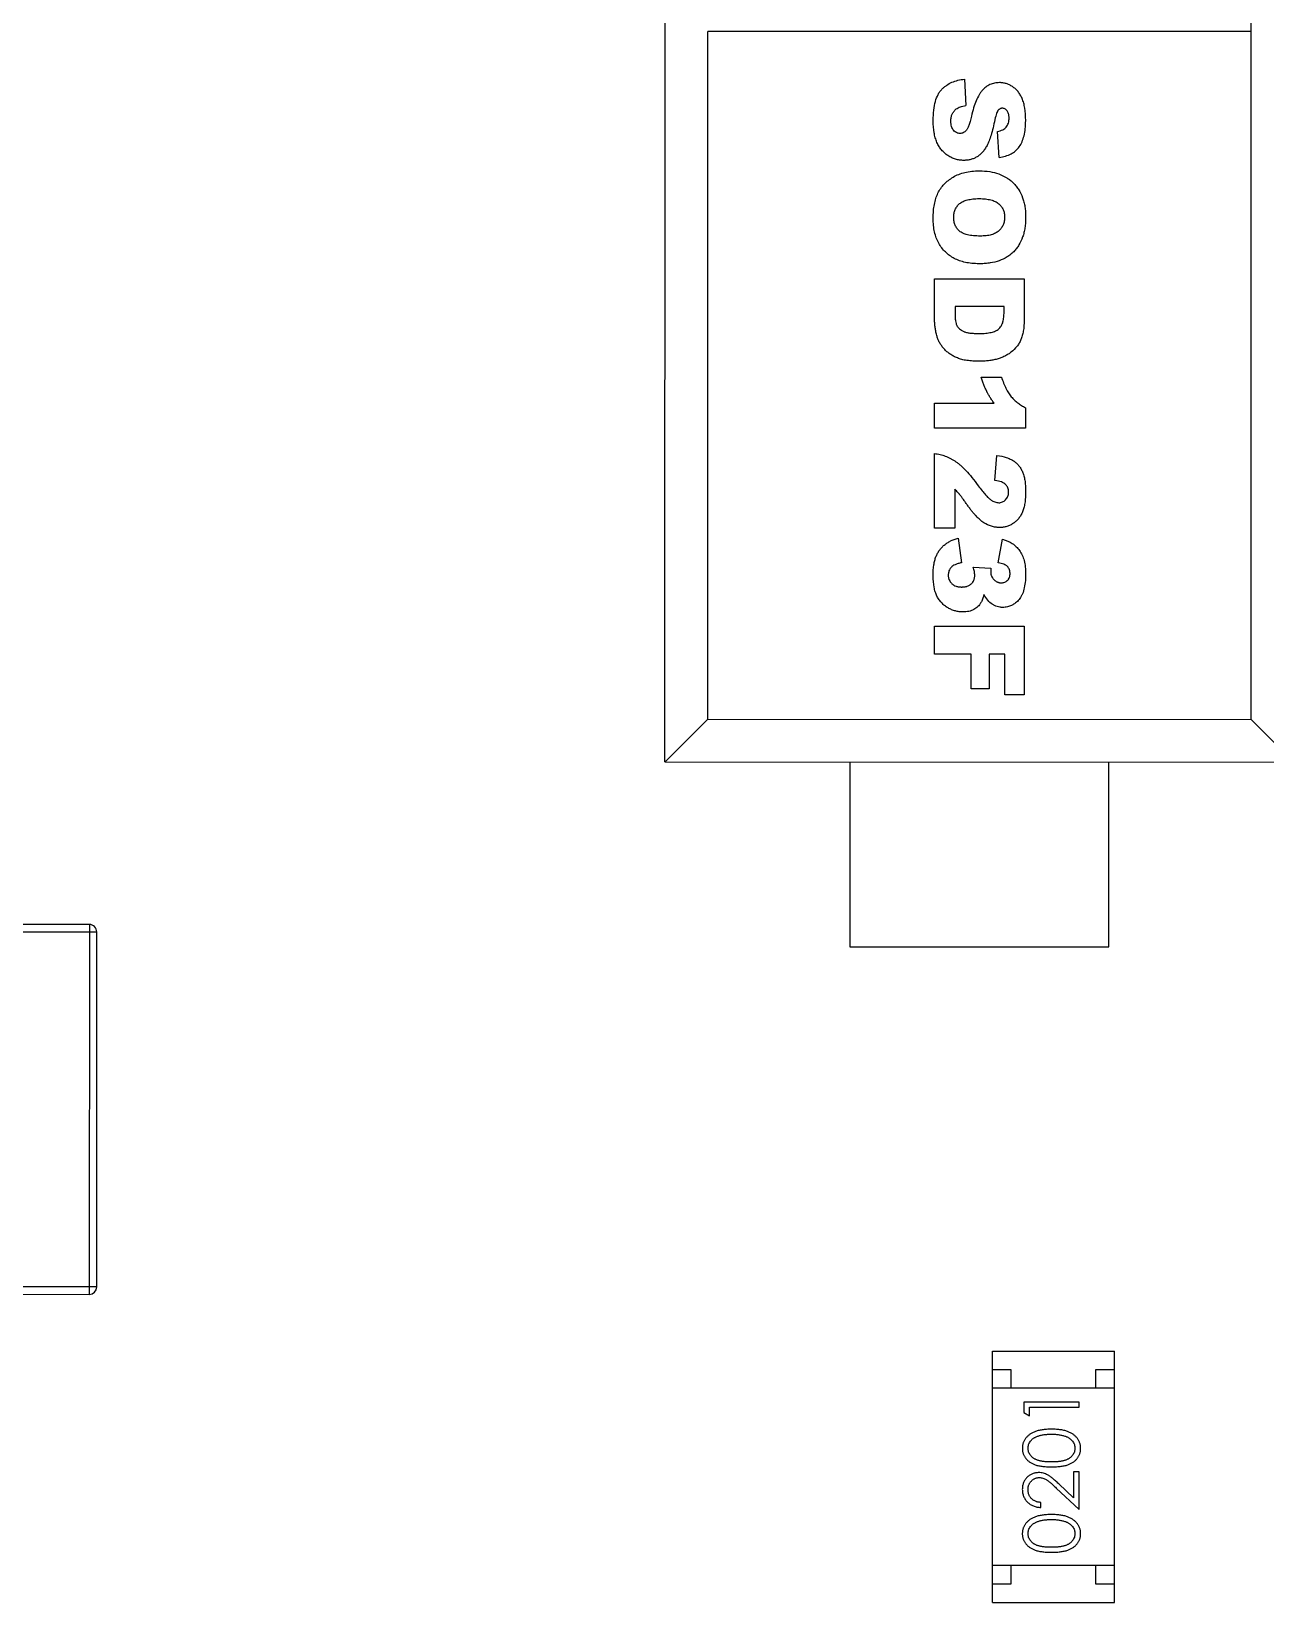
# Model space of a CAD drawing. Header units: millimetres. Extents: x 453.6 to 545.9, y 214.7 to 294.3.
# Drawn here: x 484.344 to 487.681, y 260.729 to 264.977 of the extents above; entities that cross this region are included whole.
import ezdxf

# ---------------------------------------------------------------- set-up
doc = ezdxf.new("R2010")
doc.units = ezdxf.units.MM
doc.header["$LTSCALE"] = 30.734
doc.layers.get('0').update_dxf_attribs({"linetype": 'CONTINUOUS'})

msp = doc.modelspace()

# ---------------------------------------------------------------- linework, layer by layer
at = {"linetype": 'Continuous'}
for p, q in [((486.0572, 263.002), (486.0576, 265.702)), ((487.6417, 263.1171), (487.6421, 265.5863)), ((486.1728, 263.1174), (486.1731, 264.9772)), ((487.642, 264.977), (486.1731, 264.9772)), ((486.8667, 264.8479), (486.871, 264.7769)), ((486.9604, 264.6365), (486.9562, 264.7069)), ((486.7862, 264.197), (486.7862, 264.3081)), ((486.7862, 264.3081), (487.0283, 264.3081)), ((487.0283, 264.3081), (487.0283, 264.1969)), ((486.8414, 264.2331), (486.8414, 264.2149)), ((486.9738, 264.233), (486.8414, 264.2331)), ((486.9124, 264.0426), (486.9669, 264.0426)), ((486.7861, 263.9041), (486.7861, 263.9723)), ((486.7861, 263.9723), (486.9471, 263.9722)), ((487.0323, 263.9598), (487.0323, 263.9041)), ((487.0323, 263.9041), (486.7861, 263.9041)), ((486.7861, 263.6342), (486.7861, 263.8358)), ((486.9493, 263.7632), (486.9548, 263.8308)), ((486.8407, 263.7392), (486.8407, 263.6342)), ((486.8407, 263.6342), (486.7861, 263.6342)), ((486.85, 263.6074), (486.8589, 263.5404)), ((486.9583, 263.5404), (486.9695, 263.604)), ((486.8908, 263.5291), (486.9386, 263.5256)), ((486.786, 263.2938), (486.786, 263.3689)), ((486.786, 263.3689), (487.0281, 263.3688)), ((487.0281, 263.3688), (487.0281, 263.1836)), ((486.8849, 263.2938), (486.786, 263.2938)), ((486.8849, 263.1995), (486.8849, 263.2938)), ((486.9339, 263.2938), (486.9339, 263.1995)), ((486.9759, 263.2938), (486.9339, 263.2938)), ((486.9759, 263.1836), (486.9759, 263.2938)), ((486.9339, 263.1995), (486.8849, 263.1995)), ((487.0281, 263.1836), (486.9759, 263.1836)), ((486.0573, 263.002), (486.1728, 263.1174)), ((486.1728, 263.1174), (487.6417, 263.1171)), ((487.7571, 263.0017), (487.6417, 263.1171)), ((486.0572, 263.002), (487.7571, 263.0017)), ((486.5571, 263.0019), (486.557, 262.5019)), ((487.257, 262.5018), (487.2571, 263.0018)), ((484.5009, 262.5625), (484.2709, 262.5626)), ((484.2709, 262.5426), (484.5209, 262.5425)), ((484.5009, 262.5625), (484.5007, 261.5625)), ((484.5207, 261.5825), (484.5209, 262.5425)), ((486.557, 262.5019), (487.257, 262.5018)), ((484.5207, 261.5825), (484.2707, 261.5826)), ((484.2707, 261.5626), (484.5007, 261.5625)), ((486.9424, 260.7291), (486.9425, 261.4091)), ((486.9425, 261.4091), (487.2725, 261.4091)), ((487.2724, 260.7291), (487.2725, 261.4091)), ((486.9425, 261.3591), (486.9925, 261.3591)), ((486.9925, 261.3591), (486.9925, 261.3091)), ((487.2225, 261.3091), (487.2225, 261.3591)), ((487.2225, 261.3591), (487.2725, 261.3591)), ((487.2725, 261.3091), (486.9425, 261.3091)), ((487.0272, 261.2709), (487.0272, 261.2432)), ((487.1772, 261.2709), (487.0272, 261.2709)), ((487.1772, 261.2574), (487.1772, 261.2709)), ((487.0272, 261.2432), (487.0426, 261.2344)), ((487.0426, 261.2344), (487.0426, 261.2575)), ((487.0426, 261.2575), (487.1772, 261.2574)), ((487.1618, 261.0126), (487.1217, 261.0502)), ((487.1618, 261.0824), (487.1618, 261.0126)), ((487.1772, 261.0824), (487.1618, 261.0824)), ((487.1772, 260.9805), (487.1772, 261.0824)), ((487.1151, 261.0387), (487.1772, 260.9805)), ((487.0733, 260.9863), (487.0733, 260.9998)), ((487.2724, 260.8291), (486.9424, 260.8291)), ((486.9924, 260.8291), (486.9924, 260.7791)), ((487.2224, 260.7791), (487.2224, 260.8291)), ((486.9924, 260.7791), (486.9424, 260.7791)), ((487.2724, 260.7791), (487.2224, 260.7791)), ((486.9424, 260.7291), (487.2724, 260.7291))]:
    msp.add_line(p, q, dxfattribs=at)
for centre, start, end in [((484.5009, 262.5425), 359.9899, 89.9899), ((484.5007, 261.5825), 269.9899, 359.9899)]:
    msp.add_arc(centre, 0.02, start, end, dxfattribs=at)
for points, knots in [([(486.7824, 264.7356), (486.7824, 264.7459), (486.7834, 264.7649), (486.7878, 264.7886), (486.794, 264.8044), (486.8004, 264.8147), (486.806, 264.8212), (486.8122, 264.8267), (486.8209, 264.8334), (486.8329, 264.8401), (486.8488, 264.8455), (486.8605, 264.8474), (486.8667, 264.8479)], [0, 0, 0, 0, 0.124682, 0.249364, 0.374046, 0.436387, 0.498728, 0.561387, 0.624046, 0.749364, 0.874682, 1, 1, 1, 1]), ([(487.0324, 264.7361), (487.0324, 264.7486), (487.0312, 264.7655), (487.0273, 264.784), (487.0231, 264.7958), (487.0179, 264.8058), (487.0118, 264.8146), (487.0048, 264.822), (486.9969, 264.8281), (486.9885, 264.8329), (486.9799, 264.8363), (486.9724, 264.8379), (486.9663, 264.8386), (486.9609, 264.8388), (486.9547, 264.8385), (486.9459, 264.8372), (486.9357, 264.8339), (486.9265, 264.8284), (486.9198, 264.8228), (486.9151, 264.8179), (486.9106, 264.8122), (486.905, 264.8035), (486.8959, 264.7851), (486.8895, 264.764), (486.8858, 264.7477)], [0, 0, 0, 0, 0.083518, 0.125278, 0.167037, 0.208406, 0.249775, 0.291144, 0.332514, 0.37374, 0.414967, 0.456194, 0.476807, 0.49742, 0.528742, 0.560063, 0.622706, 0.685349, 0.716671, 0.747993, 0.779493, 0.810994, 0.873996, 1, 1, 1, 1]), ([(486.8858, 264.7477), (486.8847, 264.7427), (486.8824, 264.7335), (486.8789, 264.7226), (486.876, 264.7158), (486.8736, 264.7117), (486.8718, 264.7094), (486.8699, 264.7076), (486.8673, 264.7053), (486.8639, 264.7032), (486.8595, 264.7017), (486.8548, 264.7011), (486.85, 264.7017), (486.8455, 264.7033), (486.8413, 264.7059), (486.8374, 264.7097), (486.8341, 264.7145), (486.8318, 264.7202), (486.8306, 264.7257), (486.8302, 264.7306), (486.83, 264.735), (486.8302, 264.7398), (486.8307, 264.7433), (486.8311, 264.7451), (486.8311, 264.7453)], [0, 0, 0, 0, 0.054145, 0.108289, 0.162434, 0.189507, 0.216579, 0.244509, 0.272439, 0.328299, 0.384158, 0.440018, 0.498743, 0.557467, 0.616191, 0.674916, 0.734592, 0.794269, 0.853945, 0.883783, 0.913621, 0.953857, 0.994094, 1, 1, 1, 1]), ([(486.8311, 264.7453), (486.8317, 264.7482), (486.8335, 264.7539), (486.838, 264.7613), (486.8435, 264.7669), (486.8496, 264.7708), (486.8576, 264.7743), (486.8652, 264.7761), (486.871, 264.7769)], [0, 0, 0, 0, 0.173223, 0.360168, 0.547112, 0.660334, 0.773556, 1, 1, 1, 1]), ([(486.9659, 264.7692), (486.9658, 264.7691), (486.9648, 264.7689), (486.963, 264.7682), (486.9609, 264.7668), (486.9593, 264.7654), (486.9581, 264.7642), (486.957, 264.7627), (486.9555, 264.76), (486.9528, 264.7538), (486.9507, 264.7458), (486.9493, 264.7392)], [0, 0, 0, 0, 0.012083, 0.153506, 0.294928, 0.365639, 0.436351, 0.506811, 0.577271, 0.718191, 1, 1, 1, 1]), ([(486.9562, 264.7069), (486.9617, 264.7079), (486.9711, 264.7108), (486.9791, 264.7169), (486.9835, 264.7234), (486.9858, 264.7292), (486.9869, 264.7347), (486.9874, 264.7395), (486.9875, 264.7431), (486.9874, 264.7465), (486.9871, 264.7505), (486.9862, 264.7549), (486.9845, 264.7593), (486.9821, 264.763), (486.9791, 264.7658), (486.9759, 264.7679), (486.9724, 264.7691), (486.9689, 264.7696), (486.9667, 264.7693), (486.9659, 264.7692)], [0, 0, 0, 0, 0.13159, 0.26318, 0.328975, 0.39477, 0.460565, 0.493462, 0.52636, 0.55369, 0.58102, 0.635681, 0.690341, 0.745002, 0.799662, 0.854323, 0.908983, 0.963643, 1, 1, 1, 1]), ([(486.9493, 264.7392), (486.9476, 264.731), (486.9441, 264.7158), (486.9388, 264.6965), (486.9342, 264.6834), (486.9306, 264.6746), (486.9279, 264.669), (486.9251, 264.6639), (486.9211, 264.6575), (486.9158, 264.6505), (486.9088, 264.6435), (486.9011, 264.638), (486.8928, 264.6338), (486.8841, 264.6307), (486.8749, 264.6289), (486.8666, 264.6284), (486.8594, 264.6286), (486.8519, 264.6295), (486.8428, 264.6315), (486.8323, 264.6355), (486.8222, 264.6412), (486.8129, 264.6483), (486.8048, 264.6566), (486.798, 264.6663), (486.7923, 264.6771), (486.7879, 264.6894), (486.7836, 264.7078), (486.7824, 264.7239), (486.7824, 264.7356)], [0, 0, 0, 0, 0.038214, 0.076425, 0.114635, 0.133741, 0.152846, 0.172125, 0.191403, 0.22996, 0.268517, 0.307075, 0.345207, 0.38334, 0.421473, 0.459606, 0.481928, 0.504249, 0.548893, 0.593536, 0.63818, 0.683209, 0.728238, 0.773267, 0.818297, 0.863722, 0.909148, 1, 1, 1, 1]), ([(486.9604, 264.6365), (486.9729, 264.6381), (486.9891, 264.6428), (487.0057, 264.654), (487.0156, 264.6649), (487.023, 264.6785), (487.0302, 264.7002), (487.0324, 264.7206), (487.0324, 264.7361)], [0, 0, 0, 0, 0.249754, 0.374631, 0.499507, 0.624631, 0.749754, 1, 1, 1, 1]), ([(486.7824, 264.472), (486.7824, 264.4856), (486.7839, 264.5044), (486.7893, 264.5259), (486.795, 264.5402), (486.8024, 264.5529), (486.8118, 264.5644), (486.8231, 264.5746), (486.8362, 264.5837), (486.8512, 264.5911), (486.8736, 264.5981), (486.893, 264.6002), (486.9072, 264.6002)], [0, 0, 0, 0, 0.166314, 0.24947, 0.332627, 0.415784, 0.498941, 0.582098, 0.665255, 0.748941, 0.832627, 1, 1, 1, 1]), ([(486.9072, 264.6002), (486.917, 264.6002), (486.9356, 264.5988), (486.9603, 264.5925), (486.9781, 264.5839), (486.9908, 264.575), (486.9995, 264.5673), (487.0073, 264.5586), (487.0162, 264.546), (487.0231, 264.5317), (487.0279, 264.5158), (487.0305, 264.503), (487.0318, 264.4917), (487.0323, 264.4823), (487.0324, 264.4749), (487.0323, 264.4675), (487.0318, 264.4579), (487.0305, 264.4463), (487.028, 264.4334), (487.0232, 264.4172), (487.0165, 264.4028), (487.0077, 264.3902), (487.0001, 264.3815), (486.9915, 264.3738), (486.9791, 264.365), (486.9615, 264.3565), (486.9413, 264.3514), (486.9235, 264.3494), (486.9131, 264.349), (486.9074, 264.349), (486.9066, 264.349)], [0, 0, 0, 0, 0.06129, 0.122581, 0.183871, 0.214517, 0.245162, 0.275806, 0.306451, 0.367739, 0.398384, 0.429028, 0.459673, 0.474995, 0.490317, 0.506016, 0.521715, 0.553113, 0.584511, 0.615909, 0.678705, 0.710103, 0.741501, 0.773132, 0.804764, 0.868026, 0.931289, 0.962921, 0.994552, 1, 1, 1, 1]), ([(486.9097, 264.4239), (486.9029, 264.4239), (486.8905, 264.4245), (486.8748, 264.427), (486.8644, 264.4304), (486.8577, 264.434), (486.8534, 264.4371), (486.8498, 264.4406), (486.8467, 264.4444), (486.844, 264.4486), (486.8418, 264.4531), (486.8401, 264.4579), (486.8388, 264.4631), (486.8382, 264.4677), (486.838, 264.4715), (486.8379, 264.4745), (486.838, 264.4774), (486.8382, 264.4812), (486.8388, 264.4857), (486.8401, 264.4908), (486.8424, 264.4972), (486.8457, 264.5029), (486.85, 264.5081), (486.8538, 264.5116), (486.8581, 264.5148), (486.8648, 264.5185), (486.8747, 264.522), (486.8892, 264.5245), (486.9005, 264.5251), (486.9066, 264.5251)], [0, 0, 0, 0, 0.063337, 0.126675, 0.190013, 0.221682, 0.253351, 0.285081, 0.316811, 0.348541, 0.380271, 0.412001, 0.443732, 0.475462, 0.491327, 0.507192, 0.522581, 0.53797, 0.568749, 0.599527, 0.630305, 0.691862, 0.72264, 0.753418, 0.784241, 0.815064, 0.876709, 0.938355, 1, 1, 1, 1]), ([(486.9066, 264.5251), (486.9127, 264.5251), (486.9242, 264.5245), (486.9387, 264.522), (486.9486, 264.5184), (486.9553, 264.5147), (486.9596, 264.5115), (486.9634, 264.5079), (486.9677, 264.5028), (486.971, 264.4972), (486.9733, 264.4909), (486.9746, 264.486), (486.9752, 264.4816), (486.9755, 264.478), (486.9755, 264.4751), (486.9755, 264.4722), (486.9752, 264.4684), (486.9746, 264.4639), (486.9733, 264.4587), (486.971, 264.4523), (486.9677, 264.4465), (486.9635, 264.4413), (486.9598, 264.4377), (486.9556, 264.4345), (486.9492, 264.4307), (486.9397, 264.4271), (486.9283, 264.4249), (486.918, 264.4241), (486.9125, 264.4239), (486.9097, 264.4239)], [0, 0, 0, 0, 0.061888, 0.123775, 0.185663, 0.216607, 0.247551, 0.277999, 0.308447, 0.369343, 0.399791, 0.430239, 0.460687, 0.475911, 0.491135, 0.507007, 0.522879, 0.554622, 0.586366, 0.61811, 0.681597, 0.713341, 0.745084, 0.776949, 0.808813, 0.872542, 0.936271, 0.968136, 1, 1, 1, 1]), ([(486.9066, 264.349), (486.893, 264.3492), (486.8744, 264.351), (486.8532, 264.3569), (486.8391, 264.3632), (486.8265, 264.3711), (486.8114, 264.3837), (486.7992, 264.3996), (486.7905, 264.4187), (486.7842, 264.44), (486.7824, 264.4585), (486.7824, 264.472)], [0, 0, 0, 0, 0.163754, 0.245632, 0.327509, 0.41157, 0.495632, 0.663754, 0.747816, 0.831877, 1, 1, 1, 1]), ([(487.0283, 264.1969), (487.0283, 264.186), (487.0271, 264.1711), (487.0234, 264.1544), (487.0196, 264.1436), (487.0147, 264.134), (487.0067, 264.1223), (486.9967, 264.1123), (486.9852, 264.104), (486.9758, 264.0988), (486.9658, 264.0946), (486.955, 264.0911), (486.9438, 264.0885), (486.9322, 264.0867), (486.9223, 264.0857), (486.9142, 264.0854), (486.9069, 264.0853), (486.8985, 264.0854), (486.8867, 264.086), (486.8732, 264.0873), (486.8616, 264.0897), (486.8533, 264.0921), (486.8478, 264.0942), (486.8426, 264.0965), (486.8358, 264.0999), (486.828, 264.1046), (486.8195, 264.1111), (486.8119, 264.1186), (486.8053, 264.1267), (486.7999, 264.135), (486.7963, 264.1421), (486.7941, 264.1479), (486.7926, 264.1529), (486.7912, 264.1585), (486.7894, 264.1664), (486.7877, 264.1759), (486.7864, 264.1868), (486.7862, 264.1936), (486.7862, 264.197)], [0, 0, 0, 0, 0.044745, 0.06712, 0.089496, 0.111743, 0.133989, 0.178483, 0.201125, 0.223767, 0.24641, 0.269052, 0.291926, 0.314799, 0.337673, 0.34911, 0.360547, 0.378599, 0.396651, 0.432756, 0.46886, 0.486913, 0.504965, 0.523191, 0.541418, 0.577871, 0.614324, 0.650777, 0.68751, 0.724242, 0.760974, 0.77934, 0.797706, 0.822986, 0.848266, 0.898826, 0.949386, 1, 1, 1, 1]), ([(486.8414, 264.2149), (486.8414, 264.2109), (486.8416, 264.2037), (486.8426, 264.1945), (486.8439, 264.1883), (486.8453, 264.1841), (486.8465, 264.1815), (486.848, 264.1791), (486.8502, 264.1761), (486.8536, 264.1726), (486.8578, 264.1696), (486.8616, 264.1674), (486.8647, 264.1659), (486.8681, 264.1645), (486.8734, 264.163), (486.8813, 264.1616), (486.8929, 264.1606), (486.9019, 264.1604), (486.9068, 264.1604)], [0, 0, 0, 0, 0.084525, 0.169055, 0.253584, 0.295849, 0.338113, 0.379948, 0.421783, 0.505454, 0.589124, 0.630959, 0.672794, 0.713695, 0.754596, 0.836397, 0.918199, 1, 1, 1, 1]), ([(486.9068, 264.1604), (486.9132, 264.1604), (486.925, 264.1609), (486.9397, 264.1632), (486.9494, 264.1664), (486.9557, 264.1698), (486.9596, 264.1727), (486.9629, 264.1761), (486.9668, 264.1813), (486.9705, 264.1891), (486.9727, 264.1987), (486.9736, 264.2074), (486.9739, 264.2136), (486.9739, 264.2191), (486.9739, 264.2253), (486.9738, 264.2299), (486.9738, 264.233)], [0, 0, 0, 0, 0.107908, 0.215817, 0.323725, 0.377679, 0.431633, 0.485587, 0.539541, 0.64745, 0.755358, 0.809312, 0.863266, 0.89745, 0.931633, 1, 1, 1, 1]), ([(486.9471, 263.9722), (486.945, 263.975), (486.9411, 263.9804), (486.9366, 263.9871), (486.9334, 263.9924), (486.9311, 263.9964), (486.9294, 263.9996), (486.928, 264.0022), (486.9271, 264.0041), (486.9261, 264.0061), (486.9249, 264.0088), (486.9233, 264.0123), (486.9214, 264.0168), (486.9189, 264.023), (486.9159, 264.0314), (486.9136, 264.0388), (486.9124, 264.0426)], [0, 0, 0, 0, 0.124618, 0.249236, 0.311545, 0.373854, 0.436163, 0.467318, 0.498472, 0.529818, 0.561163, 0.623854, 0.686545, 0.749236, 0.874618, 1, 1, 1, 1]), ([(486.9669, 264.0426), (486.9687, 264.0369), (486.9726, 264.0261), (486.979, 264.0119), (486.9848, 264.0016), (486.9897, 263.9943), (486.9936, 263.9894), (486.9976, 263.9848), (487.0033, 263.979), (487.011, 263.9724), (487.0211, 263.9655), (487.0284, 263.9616), (487.0323, 263.9598)], [0, 0, 0, 0, 0.124529, 0.249058, 0.373587, 0.435851, 0.498116, 0.560851, 0.623587, 0.749058, 0.874529, 1, 1, 1, 1]), ([(486.7861, 263.8358), (486.7911, 263.8353), (486.8009, 263.8336), (486.8151, 263.8292), (486.8266, 263.8241), (486.8356, 263.8191), (486.8421, 263.815), (486.8488, 263.8102), (486.8582, 263.8024), (486.8707, 263.7903), (486.8868, 263.7719), (486.8984, 263.757), (486.9043, 263.749)], [0, 0, 0, 0, 0.124999, 0.249999, 0.374998, 0.437498, 0.499998, 0.562497, 0.624997, 0.749996, 0.874996, 1, 1, 1, 1]), ([(486.9548, 263.8308), (486.9643, 263.8294), (486.9769, 263.8266), (486.9907, 263.8212), (486.9994, 263.8165), (487.0069, 263.8107), (487.0135, 263.8038), (487.0181, 263.7971), (487.0215, 263.7912), (487.0237, 263.7866), (487.0258, 263.7816), (487.0281, 263.7742), (487.0299, 263.766), (487.0311, 263.7568), (487.0318, 263.7494), (487.0321, 263.7429), (487.0322, 263.7375), (487.0322, 263.7333), (487.0322, 263.7289), (487.0321, 263.7233), (487.0318, 263.7165), (487.0311, 263.7089), (487.0299, 263.6993), (487.0278, 263.6886), (487.0248, 263.6797), (487.0219, 263.6733), (487.0186, 263.6673), (487.0139, 263.6604), (487.0072, 263.6532), (486.9993, 263.647), (486.9907, 263.642), (486.9815, 263.6385), (486.9719, 263.6364), (486.9631, 263.6358), (486.9576, 263.636), (486.9556, 263.6361)], [0, 0, 0, 0, 0.079681, 0.119521, 0.159362, 0.199051, 0.238741, 0.27843, 0.298275, 0.31812, 0.338078, 0.358036, 0.397952, 0.41791, 0.437868, 0.457826, 0.467805, 0.477784, 0.488262, 0.49874, 0.519696, 0.540652, 0.561608, 0.603519, 0.645431, 0.666079, 0.686726, 0.728021, 0.769316, 0.810611, 0.851905, 0.8932, 0.934495, 0.97579, 1, 1, 1, 1]), ([(486.9193, 263.6488), (486.9159, 263.651), (486.9091, 263.6562), (486.9001, 263.6649), (486.8926, 263.6732), (486.8869, 263.6801), (486.8821, 263.6864), (486.8781, 263.6918), (486.8756, 263.6954), (486.8734, 263.6985), (486.8712, 263.7017), (486.8675, 263.7069), (486.8629, 263.7132), (486.8592, 263.7181), (486.8568, 263.7212), (486.8553, 263.7231), (486.8539, 263.7248), (486.8519, 263.7272), (486.849, 263.7305), (486.8451, 263.7347), (486.8422, 263.7376), (486.8407, 263.7392)], [0, 0, 0, 0, 0.114365, 0.22873, 0.285913, 0.343095, 0.400278, 0.428869, 0.45746, 0.474414, 0.491369, 0.525278, 0.593095, 0.660913, 0.694821, 0.72873, 0.762639, 0.796548, 0.864365, 0.932183, 1, 1, 1, 1]), ([(486.9043, 263.749), (486.908, 263.744), (486.9149, 263.735), (486.9239, 263.7242), (486.9303, 263.7175), (486.9347, 263.7134), (486.9377, 263.7111), (486.9405, 263.7092), (486.9442, 263.7069), (486.9488, 263.7048), (486.9542, 263.7033), (486.9595, 263.7027), (486.9648, 263.7033), (486.9697, 263.7048), (486.9742, 263.7073), (486.9784, 263.7109), (486.9819, 263.7152), (486.9844, 263.7201), (486.9856, 263.7246), (486.9861, 263.7284), (486.9862, 263.7315), (486.9861, 263.7346), (486.9856, 263.7385), (486.9843, 263.7431), (486.982, 263.7474), (486.9802, 263.7498), (486.9794, 263.7507)], [0, 0, 0, 0, 0.048575, 0.097153, 0.145731, 0.17002, 0.194309, 0.218598, 0.242887, 0.291465, 0.340043, 0.388621, 0.439458, 0.490295, 0.541133, 0.59197, 0.644371, 0.696773, 0.749174, 0.775375, 0.801575, 0.828803, 0.856031, 0.910488, 0.964944, 1, 1, 1, 1]), ([(486.9794, 263.7507), (486.9789, 263.7512), (486.9771, 263.7531), (486.9733, 263.756), (486.9648, 263.7601), (486.9561, 263.7622), (486.9493, 263.7632)], [0, 0, 0, 0, 0.081812, 0.311359, 0.540906, 1, 1, 1, 1]), ([(486.9556, 263.6361), (486.954, 263.6363), (486.9487, 263.6369), (486.9364, 263.6396), (486.9261, 263.6444), (486.9193, 263.6488)], [0, 0, 0, 0, 0.130928, 0.420619, 1, 1, 1, 1]), ([(486.7822, 263.5051), (486.7822, 263.5161), (486.7832, 263.5308), (486.786, 263.545), (486.7881, 263.5523), (486.7899, 263.5572), (486.7919, 263.5618), (486.7949, 263.5678), (486.7992, 263.5747), (486.8053, 263.5821), (486.8123, 263.5887), (486.8203, 263.5945), (486.8321, 263.6013), (486.8424, 263.6052), (486.85, 263.6074)], [0, 0, 0, 0, 0.167158, 0.250737, 0.292526, 0.334315, 0.375921, 0.417526, 0.500736, 0.583947, 0.667158, 0.750368, 0.833579, 1, 1, 1, 1]), ([(486.9695, 263.604), (486.9796, 263.6013), (486.993, 263.5956), (487.0072, 263.5842), (487.0162, 263.5739), (487.0234, 263.5615), (487.0301, 263.5418), (487.0322, 263.5235), (487.0322, 263.5096)], [0, 0, 0, 0, 0.25, 0.375, 0.5, 0.625, 0.749999, 1, 1, 1, 1]), ([(486.8589, 263.5404), (486.8555, 263.5398), (486.8492, 263.5383), (486.8414, 263.5354), (486.8363, 263.5326), (486.8329, 263.5301), (486.8308, 263.528), (486.829, 263.5259), (486.8269, 263.5228), (486.8249, 263.5187), (486.8237, 263.514), (486.8232, 263.51), (486.8231, 263.5067), (486.8232, 263.5034), (486.8237, 263.5002), (486.8244, 263.4972), (486.8258, 263.4933), (486.8279, 263.4897), (486.8306, 263.4864), (486.8329, 263.484), (486.8354, 263.4818), (486.8392, 263.4794), (486.8433, 263.4775), (486.8479, 263.4762), (486.8515, 263.4755), (486.8547, 263.4752), (486.8573, 263.475), (486.8594, 263.475), (486.8614, 263.475), (486.8641, 263.4752), (486.8673, 263.4755), (486.87, 263.476), (486.8714, 263.4764), (486.8717, 263.4764)], [0, 0, 0, 0, 0.056413, 0.112826, 0.169239, 0.197446, 0.225652, 0.25342, 0.281187, 0.336722, 0.392257, 0.420025, 0.447792, 0.476588, 0.505384, 0.53418, 0.562976, 0.620568, 0.649364, 0.67816, 0.706606, 0.735052, 0.791943, 0.820389, 0.848835, 0.877281, 0.891504, 0.905727, 0.920159, 0.934591, 0.963455, 0.992319, 1, 1, 1, 1]), ([(486.8717, 263.4764), (486.8726, 263.4767), (486.8756, 263.4776), (486.8794, 263.4793), (486.883, 263.4816), (486.8855, 263.4836), (486.8877, 263.4859), (486.8902, 263.4892), (486.8921, 263.4929), (486.8934, 263.4969), (486.8941, 263.5002), (486.8945, 263.503), (486.8946, 263.5054), (486.8946, 263.5072), (486.8946, 263.5093), (486.8943, 263.5123), (486.8937, 263.5165), (486.8925, 263.5224), (486.8914, 263.5268), (486.8908, 263.5291)], [0, 0, 0, 0, 0.043448, 0.161854, 0.221057, 0.28026, 0.338643, 0.397026, 0.513793, 0.572176, 0.630559, 0.688942, 0.718134, 0.747325, 0.77891, 0.810494, 0.873663, 0.936831, 1, 1, 1, 1]), ([(486.9386, 263.5256), (486.9385, 263.5246), (486.9383, 263.5229), (486.938, 263.5206), (486.9379, 263.5189), (486.9378, 263.5177), (486.9378, 263.5166), (486.9378, 263.5153), (486.9379, 263.5131), (486.9383, 263.5106), (486.9389, 263.5077), (486.9401, 263.504), (486.9419, 263.5005), (486.9441, 263.4973), (486.9461, 263.4951), (486.9483, 263.4931), (486.9505, 263.4913), (486.9529, 263.4898), (486.9553, 263.4886), (486.9578, 263.4876), (486.9605, 263.4869), (486.9632, 263.4865), (486.9659, 263.4864), (486.9687, 263.4865), (486.972, 263.4869), (486.9759, 263.4879), (486.9794, 263.4896), (486.9819, 263.4914), (486.9836, 263.493), (486.9851, 263.4947), (486.9868, 263.4972), (486.9882, 263.5001), (486.9892, 263.5031), (486.9895, 263.5046), (486.9897, 263.5053)], [0, 0, 0, 0, 0.01563, 0.031261, 0.046891, 0.054707, 0.062522, 0.078753, 0.094985, 0.127448, 0.159911, 0.192375, 0.257301, 0.289764, 0.322227, 0.35424, 0.386253, 0.418265, 0.450278, 0.48229, 0.514303, 0.546315, 0.578328, 0.608978, 0.639628, 0.700929, 0.762229, 0.79288, 0.82353, 0.853613, 0.883696, 0.943862, 0.973945, 1, 1, 1, 1]), ([(486.9897, 263.5053), (486.9897, 263.5054), (486.9898, 263.5064), (486.99, 263.5078), (486.9901, 263.5097), (486.9902, 263.5111), (486.9901, 263.5125), (486.99, 263.5144), (486.9897, 263.5167), (486.9892, 263.5193), (486.9881, 263.5227), (486.9867, 263.5257), (486.9847, 263.5285), (486.9831, 263.5304), (486.9812, 263.5322), (486.9782, 263.5344), (486.9735, 263.5367), (486.9667, 263.5389), (486.9612, 263.5399), (486.9583, 263.5404)], [0, 0, 0, 0, 0.00712, 0.060296, 0.086884, 0.113472, 0.141192, 0.168911, 0.22435, 0.279789, 0.335227, 0.446105, 0.501544, 0.556982, 0.612359, 0.667737, 0.778491, 0.889246, 1, 1, 1, 1]), ([(486.9196, 263.4544), (486.9184, 263.4496), (486.9164, 263.4434), (486.9137, 263.4368), (486.9117, 263.433), (486.9097, 263.4298), (486.9069, 263.4261), (486.9031, 263.422), (486.8978, 263.4177), (486.892, 263.414), (486.8856, 263.411), (486.8787, 263.409), (486.8724, 263.408), (486.8671, 263.4076), (486.8625, 263.4075), (486.8576, 263.4076), (486.8507, 263.4083), (486.8422, 263.41), (486.8339, 263.4129), (486.8273, 263.4159), (486.8224, 263.4184), (486.8177, 263.4213), (486.8118, 263.4256), (486.8051, 263.4317), (486.7982, 263.4404), (486.7924, 263.4501), (486.7879, 263.4613), (486.7835, 263.4785), (486.7822, 263.4939), (486.7822, 263.5051)], [0, 0, 0, 0, 0.04859, 0.072885, 0.09718, 0.116815, 0.136449, 0.175718, 0.214987, 0.254256, 0.293525, 0.332794, 0.372063, 0.391698, 0.411332, 0.435735, 0.460138, 0.508944, 0.55775, 0.582153, 0.606555, 0.631089, 0.655622, 0.704688, 0.753755, 0.802821, 0.852116, 0.901411, 1, 1, 1, 1]), ([(487.0322, 263.5096), (487.0322, 263.5017), (487.0314, 263.487), (487.0281, 263.4682), (487.0235, 263.4553), (487.0187, 263.4467), (487.0145, 263.441), (487.0099, 263.4361), (487.0035, 263.4303), (486.9947, 263.4248), (486.985, 263.4214), (486.9767, 263.4201), (486.9711, 263.4198), (486.9663, 263.42), (486.9612, 263.4205), (486.9551, 263.4219), (486.9482, 263.4245), (486.9395, 263.4296), (486.9296, 263.4385), (486.9227, 263.4486), (486.9196, 263.4544)], [0, 0, 0, 0, 0.077888, 0.155777, 0.233666, 0.27261, 0.311555, 0.350762, 0.389969, 0.468383, 0.546797, 0.586004, 0.625211, 0.648379, 0.671547, 0.717882, 0.764218, 0.810553, 0.905277, 1, 1, 1, 1]), ([(487.1023, 261.1978), (487.1, 261.1978), (487.0955, 261.1978), (487.0889, 261.1975), (487.0827, 261.1969), (487.0769, 261.1962), (487.0714, 261.1952), (487.0663, 261.1941), (487.0615, 261.1927), (487.0571, 261.1911), (487.053, 261.1892), (487.0492, 261.1873), (487.0456, 261.1852), (487.0423, 261.183), (487.0393, 261.1806), (487.0365, 261.178), (487.034, 261.1753), (487.0317, 261.1724), (487.0298, 261.1694), (487.028, 261.1663), (487.0266, 261.1632), (487.0254, 261.1599), (487.0245, 261.1566), (487.0238, 261.1532), (487.0234, 261.1496), (487.0234, 261.1473), (487.0234, 261.1461)], [0, 0, 0, 0, 0.065278, 0.127205, 0.186168, 0.241675, 0.294115, 0.343609, 0.390387, 0.434463, 0.476646, 0.517002, 0.555936, 0.593716, 0.630057, 0.665601, 0.700745, 0.734917, 0.768681, 0.802087, 0.834849, 0.867433, 0.900138, 0.932806, 0.966212, 1, 1, 1, 1]), ([(487.0387, 261.1465), (487.0388, 261.1482), (487.039, 261.1514), (487.0402, 261.1563), (487.0424, 261.161), (487.0447, 261.1647), (487.047, 261.1676), (487.049, 261.1696), (487.0512, 261.1716), (487.0537, 261.1734), (487.0564, 261.1751), (487.0594, 261.1766), (487.0626, 261.1781), (487.066, 261.1794), (487.0697, 261.1805), (487.0736, 261.1816), (487.0777, 261.1824), (487.0821, 261.1832), (487.0868, 261.1837), (487.0917, 261.1841), (487.0969, 261.1843), (487.1004, 261.1844), (487.1022, 261.1844)], [0, 0, 0, 0, 0.059689, 0.119507, 0.181075, 0.246162, 0.279894, 0.314468, 0.350403, 0.387474, 0.426147, 0.466624, 0.508745, 0.553328, 0.600058, 0.649177, 0.700552, 0.754894, 0.811825, 0.871514, 0.934319, 1, 1, 1, 1]), ([(487.1022, 261.1844), (487.104, 261.1844), (487.1076, 261.1843), (487.1128, 261.1841), (487.1178, 261.1836), (487.1226, 261.183), (487.1272, 261.1822), (487.1316, 261.1812), (487.1359, 261.1801), (487.1386, 261.1791), (487.1399, 261.1787)], [0, 0, 0, 0, 0.141157, 0.277773, 0.409244, 0.535676, 0.657497, 0.775458, 0.889412, 1, 1, 1, 1]), ([(487.181, 261.1461), (487.181, 261.1472), (487.181, 261.1496), (487.1805, 261.1531), (487.1799, 261.1566), (487.179, 261.1599), (487.1777, 261.1632), (487.1763, 261.1664), (487.1746, 261.1695), (487.1726, 261.1725), (487.1703, 261.1754), (487.1678, 261.1781), (487.165, 261.1807), (487.162, 261.1831), (487.1587, 261.1854), (487.1551, 261.1874), (487.1513, 261.1894), (487.1472, 261.1911), (487.1429, 261.1928), (487.1381, 261.1941), (487.133, 261.1953), (487.1276, 261.1962), (487.1217, 261.1969), (487.1156, 261.1975), (487.109, 261.1978), (487.1046, 261.1978), (487.1023, 261.1978)], [0, 0, 0, 0, 0.033824, 0.067298, 0.10028, 0.133019, 0.165736, 0.198792, 0.232372, 0.266409, 0.301016, 0.336196, 0.371972, 0.408574, 0.446394, 0.485225, 0.525372, 0.567224, 0.611081, 0.65775, 0.70702, 0.759235, 0.814484, 0.873227, 0.934937, 1, 1, 1, 1]), ([(487.1399, 261.1787), (487.141, 261.1783), (487.143, 261.1775), (487.1459, 261.1762), (487.1487, 261.1747), (487.1512, 261.1731), (487.1535, 261.1714), (487.1556, 261.1695), (487.1576, 261.1675), (487.1598, 261.1647), (487.1621, 261.161), (487.1641, 261.1563), (487.1655, 261.1515), (487.1656, 261.1482), (487.1657, 261.1465)], [0, 0, 0, 0, 0.075949, 0.148549, 0.218996, 0.286119, 0.351826, 0.416074, 0.478265, 0.540325, 0.660405, 0.774606, 0.887187, 1, 1, 1, 1]), ([(487.0234, 261.1461), (487.0234, 261.1449), (487.0234, 261.1426), (487.0238, 261.1391), (487.0245, 261.1357), (487.0254, 261.1325), (487.0266, 261.1292), (487.028, 261.1261), (487.0298, 261.1231), (487.0317, 261.1201), (487.0339, 261.1173), (487.0364, 261.1146), (487.0391, 261.1122), (487.042, 261.1099), (487.0453, 261.1077), (487.0487, 261.1057), (487.0524, 261.1039), (487.0564, 261.1022), (487.0607, 261.1007), (487.0654, 261.0994), (487.0705, 261.0983), (487.076, 261.0975), (487.082, 261.0968), (487.0884, 261.0963), (487.0952, 261.096), (487.0998, 261.0959), (487.1023, 261.0959)], [0, 0, 0, 0, 0.033742, 0.066533, 0.099153, 0.13154, 0.164087, 0.196563, 0.229707, 0.263315, 0.297504, 0.331686, 0.366482, 0.4021, 0.438958, 0.476748, 0.515985, 0.556589, 0.599519, 0.645765, 0.695487, 0.748721, 0.805687, 0.866754, 0.931405, 1, 1, 1, 1]), ([(487.1022, 261.1094), (487.1002, 261.1094), (487.0963, 261.1094), (487.0906, 261.1097), (487.0853, 261.11), (487.0804, 261.1105), (487.0759, 261.1111), (487.0718, 261.1119), (487.068, 261.1129), (487.0646, 261.1139), (487.0615, 261.1152), (487.0586, 261.1165), (487.0559, 261.118), (487.0534, 261.1197), (487.051, 261.1214), (487.0489, 261.1233), (487.047, 261.1253), (487.0447, 261.1282), (487.0424, 261.1319), (487.0402, 261.1366), (487.039, 261.1415), (487.0388, 261.1449), (487.0387, 261.1465)], [0, 0, 0, 0, 0.073302, 0.142286, 0.206253, 0.266017, 0.321612, 0.372532, 0.419497, 0.462398, 0.502825, 0.541489, 0.579034, 0.615143, 0.650298, 0.684912, 0.718701, 0.752189, 0.817245, 0.879117, 0.939613, 1, 1, 1, 1]), ([(487.1657, 261.1465), (487.1656, 261.1449), (487.1654, 261.1415), (487.1641, 261.1367), (487.162, 261.1319), (487.1597, 261.1282), (487.1574, 261.1253), (487.1554, 261.1233), (487.1533, 261.1214), (487.151, 261.1196), (487.1485, 261.118), (487.1457, 261.1165), (487.1428, 261.1151), (487.1397, 261.1139), (487.1363, 261.1128), (487.1326, 261.1119), (487.1284, 261.1111), (487.1239, 261.1105), (487.119, 261.11), (487.1137, 261.1096), (487.1081, 261.1094), (487.1042, 261.1094), (487.1022, 261.1094)], [0, 0, 0, 0, 0.060034, 0.120278, 0.182348, 0.247919, 0.281641, 0.315701, 0.350322, 0.385703, 0.421819, 0.459196, 0.497866, 0.538301, 0.58121, 0.628183, 0.679403, 0.734699, 0.794074, 0.858416, 0.927049, 1, 1, 1, 1]), ([(487.1023, 261.0959), (487.1046, 261.0959), (487.1093, 261.096), (487.116, 261.0963), (487.1224, 261.0968), (487.1283, 261.0975), (487.1339, 261.0984), (487.139, 261.0994), (487.1437, 261.1008), (487.1481, 261.1023), (487.1521, 261.104), (487.1558, 261.1058), (487.1593, 261.1078), (487.1625, 261.11), (487.1654, 261.1123), (487.1682, 261.1148), (487.1706, 261.1174), (487.1728, 261.1202), (487.1747, 261.1232), (487.1764, 261.1262), (487.1779, 261.1293), (487.179, 261.1325), (487.1799, 261.1357), (487.1806, 261.1391), (487.181, 261.1425), (487.181, 261.1449), (487.181, 261.1461)], [0, 0, 0, 0, 0.068113, 0.132564, 0.193427, 0.250218, 0.303569, 0.353576, 0.400235, 0.443586, 0.484619, 0.524292, 0.56238, 0.599049, 0.63494, 0.669782, 0.704009, 0.737842, 0.771098, 0.803896, 0.836415, 0.868639, 0.900715, 0.933378, 0.966213, 1, 1, 1, 1]), ([(487.0679, 261.0805), (487.0665, 261.0805), (487.0635, 261.0804), (487.0592, 261.0798), (487.0551, 261.0788), (487.051, 261.0775), (487.0472, 261.0757), (487.0435, 261.0735), (487.0399, 261.071), (487.0366, 261.0681), (487.0334, 261.0649), (487.0308, 261.0613), (487.0285, 261.0576), (487.0265, 261.0536), (487.0251, 261.0493), (487.0241, 261.0448), (487.0235, 261.0401), (487.0234, 261.0369), (487.0233, 261.0352)], [0, 0, 0, 0, 0.06271, 0.123347, 0.183401, 0.242828, 0.302097, 0.36242, 0.423725, 0.487032, 0.550491, 0.612709, 0.674265, 0.73617, 0.799211, 0.863483, 0.930525, 1, 1, 1, 1]), ([(487.0387, 261.0345), (487.0387, 261.0357), (487.0388, 261.0379), (487.0392, 261.0411), (487.0399, 261.0442), (487.0409, 261.0472), (487.0422, 261.05), (487.0437, 261.0527), (487.0456, 261.0553), (487.0477, 261.0577), (487.0499, 261.0599), (487.0524, 261.0618), (487.0549, 261.0634), (487.0575, 261.0648), (487.0603, 261.0658), (487.0631, 261.0665), (487.0661, 261.067), (487.0681, 261.067), (487.0691, 261.0671)], [0, 0, 0, 0, 0.068027, 0.133505, 0.19695, 0.26027, 0.322741, 0.384982, 0.448465, 0.513424, 0.578224, 0.640011, 0.700094, 0.760067, 0.819012, 0.877878, 0.938035, 1, 1, 1, 1]), ([(487.1217, 261.0502), (487.1202, 261.0516), (487.1172, 261.0544), (487.1129, 261.0583), (487.1088, 261.0619), (487.1049, 261.0651), (487.1013, 261.0679), (487.0979, 261.0704), (487.0947, 261.0725), (487.0909, 261.0748), (487.0861, 261.0772), (487.0803, 261.0791), (487.0742, 261.0803), (487.07, 261.0805), (487.0679, 261.0805)], [0, 0, 0, 0, 0.09953, 0.192079, 0.277712, 0.357454, 0.429648, 0.495771, 0.555538, 0.608657, 0.707578, 0.804328, 0.901298, 1, 1, 1, 1]), ([(487.0691, 261.0671), (487.0708, 261.067), (487.074, 261.0669), (487.0788, 261.0658), (487.0834, 261.0641), (487.0872, 261.0622), (487.0904, 261.0601), (487.093, 261.0582), (487.096, 261.0559), (487.0993, 261.0532), (487.1028, 261.0501), (487.1066, 261.0467), (487.1108, 261.0428), (487.1136, 261.0401), (487.1151, 261.0387)], [0, 0, 0, 0, 0.088014, 0.174976, 0.2638, 0.355443, 0.406413, 0.465519, 0.533076, 0.609353, 0.693899, 0.787171, 0.889197, 1, 1, 1, 1]), ([(487.0233, 261.0352), (487.0234, 261.0336), (487.0234, 261.0303), (487.0241, 261.0254), (487.0252, 261.0208), (487.0268, 261.0164), (487.0288, 261.0122), (487.0312, 261.0081), (487.034, 261.0043), (487.0373, 261.0008), (487.041, 260.9975), (487.0449, 260.9946), (487.049, 260.9922), (487.0534, 260.9902), (487.058, 260.9885), (487.0629, 260.9874), (487.068, 260.9866), (487.0715, 260.9864), (487.0733, 260.9863)], [0, 0, 0, 0, 0.06445, 0.126725, 0.187421, 0.247417, 0.306749, 0.366595, 0.427749, 0.490235, 0.553031, 0.614805, 0.676505, 0.738096, 0.801021, 0.864897, 0.931209, 1, 1, 1, 1]), ([(487.0733, 260.9998), (487.072, 260.9999), (487.0694, 261.0001), (487.0656, 261.0009), (487.0621, 261.0018), (487.0587, 261.0031), (487.0557, 261.0046), (487.0528, 261.0063), (487.0502, 261.0083), (487.0478, 261.0106), (487.0457, 261.013), (487.0438, 261.0157), (487.0422, 261.0184), (487.0409, 261.0214), (487.04, 261.0245), (487.0392, 261.0277), (487.0388, 261.0311), (487.0387, 261.0334), (487.0387, 261.0345)], [0, 0, 0, 0, 0.073648, 0.143686, 0.210962, 0.275557, 0.338064, 0.399311, 0.4594, 0.51934, 0.579024, 0.637809, 0.695959, 0.754122, 0.813113, 0.873453, 0.935561, 1, 1, 1, 1]), ([(487.1022, 260.9671), (487.0999, 260.967), (487.0954, 260.967), (487.0889, 260.9667), (487.0827, 260.9662), (487.0768, 260.9654), (487.0713, 260.9645), (487.0662, 260.9633), (487.0615, 260.9619), (487.057, 260.9603), (487.053, 260.9585), (487.0491, 260.9566), (487.0456, 260.9545), (487.0423, 260.9522), (487.0392, 260.9498), (487.0365, 260.9472), (487.0339, 260.9445), (487.0317, 260.9416), (487.0297, 260.9387), (487.028, 260.9356), (487.0265, 260.9324), (487.0254, 260.9291), (487.0244, 260.9258), (487.0238, 260.9224), (487.0234, 260.9189), (487.0233, 260.9165), (487.0233, 260.9153)], [0, 0, 0, 0, 0.065278, 0.127205, 0.186168, 0.241675, 0.294115, 0.343609, 0.390387, 0.434463, 0.476646, 0.517002, 0.555936, 0.593716, 0.630057, 0.665601, 0.700745, 0.734917, 0.768681, 0.802087, 0.834849, 0.867433, 0.900138, 0.932806, 0.966212, 1, 1, 1, 1]), ([(487.181, 260.9153), (487.181, 260.9165), (487.181, 260.9188), (487.1805, 260.9224), (487.1799, 260.9258), (487.1789, 260.9291), (487.1777, 260.9324), (487.1763, 260.9356), (487.1745, 260.9387), (487.1725, 260.9417), (487.1703, 260.9446), (487.1677, 260.9473), (487.165, 260.9499), (487.1619, 260.9523), (487.1586, 260.9546), (487.1551, 260.9567), (487.1513, 260.9586), (487.1472, 260.9604), (487.1428, 260.962), (487.1381, 260.9633), (487.133, 260.9645), (487.1275, 260.9654), (487.1217, 260.9661), (487.1155, 260.9667), (487.109, 260.967), (487.1045, 260.967), (487.1022, 260.9671)], [0, 0, 0, 0, 0.033824, 0.067298, 0.10028, 0.133019, 0.165736, 0.198792, 0.232372, 0.266409, 0.301016, 0.336196, 0.371972, 0.408574, 0.446394, 0.485225, 0.525372, 0.567224, 0.611081, 0.65775, 0.70702, 0.759235, 0.814484, 0.873227, 0.934937, 1, 1, 1, 1]), ([(487.0387, 260.9158), (487.0388, 260.9174), (487.039, 260.9207), (487.0402, 260.9255), (487.0423, 260.9302), (487.0447, 260.9339), (487.047, 260.9368), (487.049, 260.9389), (487.0512, 260.9408), (487.0537, 260.9426), (487.0564, 260.9443), (487.0593, 260.9458), (487.0625, 260.9473), (487.0659, 260.9486), (487.0696, 260.9498), (487.0735, 260.9509), (487.0777, 260.9517), (487.0821, 260.9524), (487.0868, 260.9529), (487.0917, 260.9534), (487.0968, 260.9535), (487.1004, 260.9536), (487.1022, 260.9536)], [0, 0, 0, 0, 0.059689, 0.119507, 0.181075, 0.246162, 0.279894, 0.314468, 0.350403, 0.387474, 0.426147, 0.466624, 0.508745, 0.553328, 0.600058, 0.649177, 0.700552, 0.754894, 0.811825, 0.871514, 0.934319, 1, 1, 1, 1]), ([(487.1022, 260.9536), (487.104, 260.9536), (487.1075, 260.9536), (487.1127, 260.9533), (487.1178, 260.9528), (487.1226, 260.9522), (487.1272, 260.9514), (487.1316, 260.9505), (487.1358, 260.9493), (487.1385, 260.9484), (487.1399, 260.9479)], [0, 0, 0, 0, 0.141157, 0.277773, 0.409244, 0.535676, 0.657497, 0.775458, 0.889412, 1, 1, 1, 1]), ([(487.1399, 260.9479), (487.1409, 260.9475), (487.143, 260.9468), (487.1459, 260.9454), (487.1486, 260.944), (487.1511, 260.9424), (487.1535, 260.9406), (487.1556, 260.9388), (487.1575, 260.9368), (487.1598, 260.934), (487.1621, 260.9303), (487.1641, 260.9256), (487.1654, 260.9207), (487.1656, 260.9174), (487.1656, 260.9157)], [0, 0, 0, 0, 0.075949, 0.148549, 0.218996, 0.286119, 0.351826, 0.416074, 0.478265, 0.540325, 0.660405, 0.774606, 0.887187, 1, 1, 1, 1]), ([(487.0233, 260.9153), (487.0233, 260.9141), (487.0234, 260.9118), (487.0238, 260.9083), (487.0244, 260.905), (487.0254, 260.9017), (487.0265, 260.8985), (487.028, 260.8953), (487.0297, 260.8923), (487.0317, 260.8894), (487.0339, 260.8866), (487.0363, 260.8839), (487.0391, 260.8814), (487.042, 260.8791), (487.0452, 260.8769), (487.0487, 260.8749), (487.0524, 260.8731), (487.0563, 260.8714), (487.0606, 260.8699), (487.0653, 260.8687), (487.0704, 260.8675), (487.076, 260.8667), (487.0819, 260.866), (487.0883, 260.8655), (487.0951, 260.8652), (487.0998, 260.8652), (487.1022, 260.8651)], [0, 0, 0, 0, 0.033742, 0.066533, 0.099153, 0.13154, 0.164087, 0.196563, 0.229707, 0.263315, 0.297504, 0.331686, 0.366482, 0.4021, 0.438958, 0.476748, 0.515985, 0.556589, 0.599519, 0.645765, 0.695487, 0.748721, 0.805687, 0.866754, 0.931405, 1, 1, 1, 1]), ([(487.1022, 260.8786), (487.1001, 260.8786), (487.0962, 260.8786), (487.0906, 260.8789), (487.0853, 260.8792), (487.0804, 260.8798), (487.0759, 260.8803), (487.0717, 260.8812), (487.068, 260.8821), (487.0646, 260.8832), (487.0614, 260.8844), (487.0585, 260.8858), (487.0558, 260.8873), (487.0533, 260.8889), (487.051, 260.8907), (487.0489, 260.8925), (487.0469, 260.8946), (487.0447, 260.8974), (487.0423, 260.9012), (487.0402, 260.9059), (487.039, 260.9108), (487.0388, 260.9141), (487.0387, 260.9158)], [0, 0, 0, 0, 0.073302, 0.142286, 0.206253, 0.266017, 0.321612, 0.372532, 0.419497, 0.462398, 0.502825, 0.541489, 0.579034, 0.615143, 0.650298, 0.684912, 0.718701, 0.752189, 0.817245, 0.879117, 0.939613, 1, 1, 1, 1]), ([(487.1656, 260.9157), (487.1655, 260.9141), (487.1654, 260.9108), (487.1641, 260.9059), (487.162, 260.9012), (487.1596, 260.8974), (487.1573, 260.8946), (487.1554, 260.8925), (487.1532, 260.8906), (487.1509, 260.8888), (487.1484, 260.8872), (487.1457, 260.8857), (487.1428, 260.8844), (487.1397, 260.8831), (487.1363, 260.882), (487.1325, 260.8811), (487.1284, 260.8804), (487.1239, 260.8797), (487.119, 260.8792), (487.1137, 260.8789), (487.108, 260.8786), (487.1042, 260.8786), (487.1022, 260.8786)], [0, 0, 0, 0, 0.060034, 0.120278, 0.182348, 0.247919, 0.281641, 0.315701, 0.350322, 0.385703, 0.421819, 0.459196, 0.497866, 0.538301, 0.58121, 0.628183, 0.679403, 0.734699, 0.794074, 0.858416, 0.927049, 1, 1, 1, 1]), ([(487.1022, 260.8651), (487.1046, 260.8652), (487.1092, 260.8652), (487.116, 260.8655), (487.1224, 260.866), (487.1283, 260.8667), (487.1338, 260.8676), (487.139, 260.8687), (487.1437, 260.87), (487.148, 260.8715), (487.152, 260.8732), (487.1558, 260.875), (487.1592, 260.8771), (487.1624, 260.8792), (487.1654, 260.8815), (487.1681, 260.884), (487.1706, 260.8867), (487.1728, 260.8895), (487.1747, 260.8924), (487.1764, 260.8954), (487.1778, 260.8985), (487.179, 260.9017), (487.1799, 260.905), (487.1805, 260.9083), (487.1809, 260.9118), (487.181, 260.9141), (487.181, 260.9153)], [0, 0, 0, 0, 0.068113, 0.132564, 0.193427, 0.250218, 0.303569, 0.353576, 0.400235, 0.443586, 0.484619, 0.524292, 0.56238, 0.599049, 0.63494, 0.669782, 0.704009, 0.737842, 0.771098, 0.803896, 0.836415, 0.868639, 0.900715, 0.933378, 0.966213, 1, 1, 1, 1])]:
    msp.add_open_spline(points, degree=3, knots=knots, dxfattribs=at)

doc.saveas('drawing.dxf')
